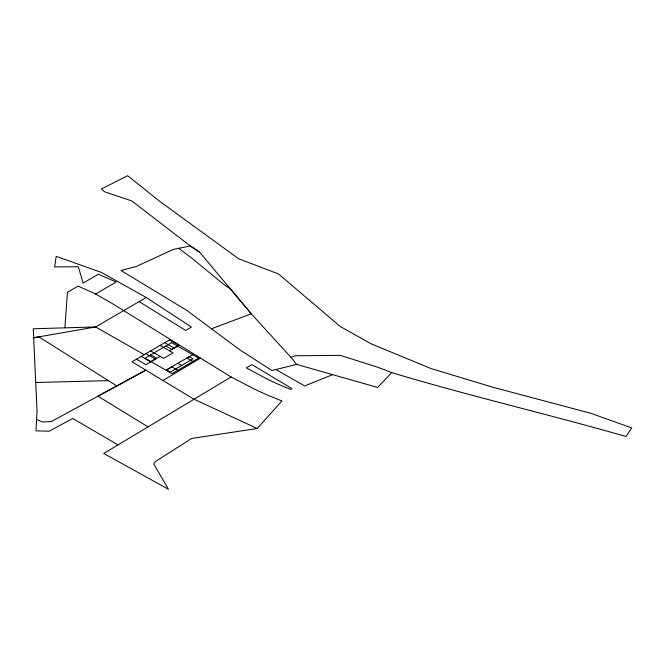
<?xml version="1.0" encoding="UTF-8"?>
<svg xmlns="http://www.w3.org/2000/svg" width="665" height="665" viewBox="0 0 665 665"><rect width="100%" height="100%" fill="white"/><g stroke="black" fill="none" stroke-linecap="round" stroke-linejoin="round"><path stroke-width="1" d="M118.021 444.877L72.66 418.468L49.227 431.203L36.01 430.837L37.041 411.145L33.25 328.768L95.635 326.956L146.217 297.488L191.478 327.089L185.743 330.438L139.126 301.619M64.854 327.845L67.439 292.326L78.104 286.075L94.854 293.614L112.385 303.622L231.079 376.988L254.155 388.967A309.283 178.561 0 0 0 269.092 395.758L281.952 400.962L257.205 428.501L191.653 438.459L155.319 461.593L153.723 463.912L168.469 489.299L103.748 453.472L231.079 376.988M199.666 252.293L190.29 245.95L131.845 200.988L104.613 191.786L101.388 188.993L127.655 175.701L159.691 201.304L238.594 258.735L278.527 273.963L340.172 326.457L371.186 343.855L431.086 368.576L492.532 387.146L591.019 413.356L631.75 427.952L625.998 436.489C548.168 414.204 469.241 395.941 391.702 372.624L377.62 387.437L296.656 364.403L271.91 370.505L239.192 349.408L186.715 310.322L120.98 270.489L136.117 266.549L173.424 249.392L190.29 245.95L199.666 252.284L251.279 313.805L291.012 357.396L296.656 364.403M162.942 380.48L200.514 358.086M95.594 294.046L116.175 282.026L98.403 274.204L83.1 283.149L78.32 266.723L54.621 266.923L56.201 256.366L101.454 272.442L146.217 297.488M170.315 339.441L132.003 361.793L193.906 399.183L257.205 428.501M150.847 361.56L156.624 358.186L150.747 354.827M177.513 346L171.736 349.366L165.851 346.008M160.165 356.382L146.001 364.653L136.458 359.2M169.608 350.871L179.051 345.368L169.508 339.915M166.117 370.28L171.894 366.905L177.779 370.272M192.784 354.719L187.006 358.094L192.883 361.452M332.226 374.827L304.703 385.941L275.884 369.524M291.012 357.396L295.252 355.767L340.413 355.359L378.742 367.595L391.702 372.624M211.611 328.718L251.279 313.805L230.522 289.092L223.324 284.08L192.468 258.66L178.727 248.311M35.843 382.5L108.412 380.646M36.617 419.474L42.735 422.042L51.504 421.452L145.851 370.156L97.955 396.19L147.963 426.847M144.197 354.686L95.635 326.956L33.682 337.754L38.828 336.856L116.816 385.941M164.787 342.666L174.33 348.119M160.066 345.426L173.041 352.841L163.598 358.352L150.623 350.937M177.888 363.24L181.703 365.418M145.901 353.689L155.444 359.142M141.18 356.448L150.722 361.893M291.744 388.468L290.996 389.532L284.728 386.997A289.973 167.414 0 0 1 267.962 379.466L246.358 367.861L251.86 364.586L291.744 388.468M171.628 342.641L144.97 358.202L172.002 373.639L198.66 358.078L171.628 342.641M189.217 356.623L166.558 369.848L170.373 372.034L193.033 358.801L189.217 356.623"/></g></svg>
